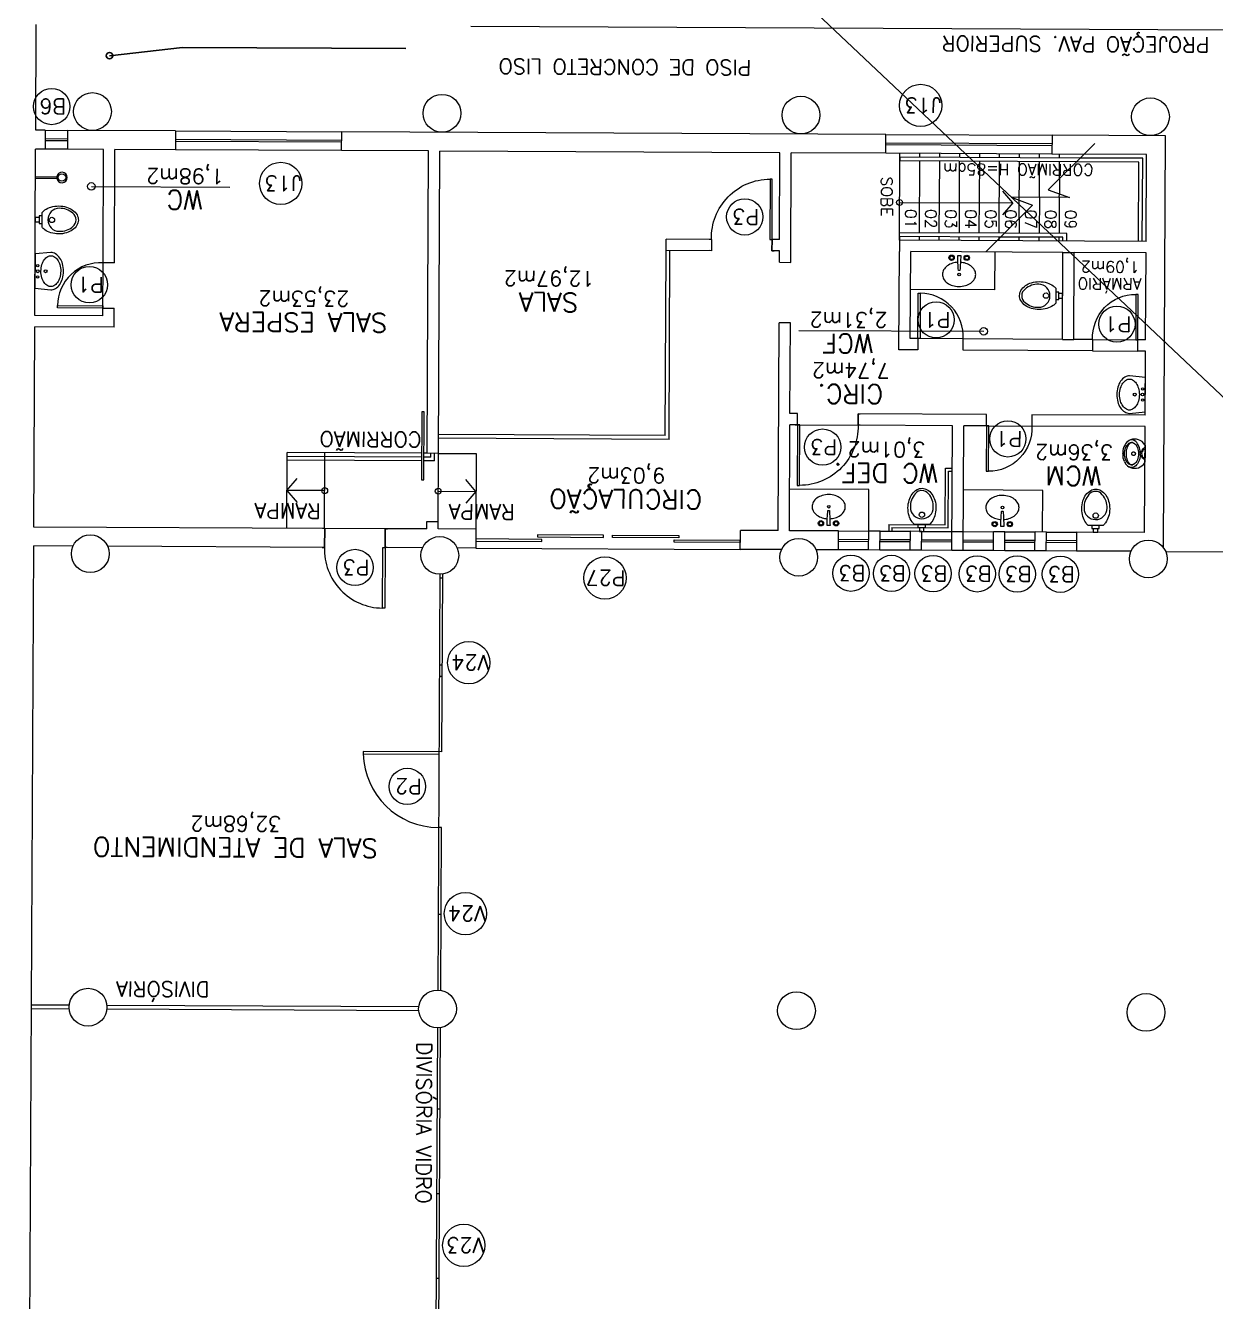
# Model space of a CAD drawing. Extents: x -1057 to 3416, y -340 to 4111.
# Drawn here: x 2287.03 to 2302.78, y -11.53 to 5.35 of the extents above; entities that cross this region are included whole.
import ezdxf
from ezdxf.enums import TextEntityAlignment as Align

# ---------------------------------------------------------------- set-up
doc = ezdxf.new("R2010")
doc.units = 0
doc.header["$LTSCALE"] = 50
for name, pattern in [('CONTINU', [0]), ('DASHDOT', [1, 0.5, -0.25, 0, -0.25]), ('HIDDEN', [9.525, 6.35, -3.175])]:
    doc.linetypes.add(name, pattern=pattern)
doc.layers.add('0.1', color=8, linetype='Continuous', lineweight=13)
doc.layers.add('medir projeto', color=6, linetype='Continuous')
doc.styles.add('80X50', font='romans.shx')
doc.styles.get("Standard").update_dxf_attribs({"font": 'romans.shx'})

# ---------------------------------------------------------------- blocks, each defined once
blk = doc.blocks.new('P80')
for points in [[(0, 0.86), (0, 0.83), (0.15, 0.83), (0.15, 0.86)], [(0, 0), (0, 0.03), (0.15, 0.03), (0.15, 0)]]:
    blk.add_lwpolyline(points)
blk.add_lwpolyline([(-0.8, 0.06), (0, 0.06), (0, 0.03), (-0.8, 0.03)], close=True)
at = {"color": 8}
blk.add_arc((-0.025, 0.056), 0.775, 88.1408, 179.6698, dxfattribs=at)
blk = doc.blocks.new('P80 - parede 25cm')
for points in [[(-0.03, -0.125), (0, -0.125), (0, 0.125), (-0.03, 0.125)], [(0.83, -0.125), (0.8, -0.125), (0.8, 0.125), (0.83, 0.125)]]:
    blk.add_lwpolyline(points)
blk.add_lwpolyline([(0.77, -0.925), (0.77, -0.125), (0.8, -0.125), (0.8, -0.925)], close=True)
at = {"color": 8}
blk.add_arc((0.774, -0.15), 0.775, 178.1408, 269.6698, dxfattribs=at)
blk = doc.blocks.new('P60')
at = {"color": 252}
blk.add_lwpolyline([(-0.6, 0.06), (0, 0.06), (0, 0.03), (-0.6, 0.03)], close=True, dxfattribs=at)
at = {"color": 8}
blk.add_arc((-0.029, 0.06), 0.571, 87.1025, 180, dxfattribs=at)
blk = doc.blocks.new('Chuveiro')
at = {"lineweight": -2}
for p, q in [((-0.28, 0), (-0.301, 0)), ((0, 0), (-0.28, 0)), ((-0.28, -0.02), (-0.301, -0.02)), ((0, -0.02), (-0.28, -0.02))]:
    blk.add_line(p, q, dxfattribs=at)
at = {"color": 8, "lineweight": -2}
blk.add_circle((-0.35, -0.01), 0.05, dxfattribs=at)
at = {"lineweight": -2}
blk.add_arc((-0.35, -0.01), 0.07, 8.2132, 351.7868, dxfattribs=at)
blk = doc.blocks.new('Vaso')
for points in [[(0.03, -0.05), (0.03, 0), (-0.03, 0), (-0.03, -0.05)], [(0.05, -0.09), (0.05, -0.05), (-0.05, -0.05), (-0.05, -0.09)]]:
    blk.add_lwpolyline(points)
for points in [[(0.183, -0.31, -0.071776), (0.168, -0.413, -0.083144), (0.129, -0.494, -0.106699), (0.065, -0.552, -0.132564), (-0.002, -0.57, -0.132564), (-0.069, -0.552, -0.106699), (-0.133, -0.494, -0.083144), (-0.172, -0.413, -0.071776), (-0.187, -0.31, -0.071776), (-0.172, -0.207, -0.083144), (-0.133, -0.126, -0.060171), (-0.1, -0.09), (0.096, -0.09, -0.060171), (0.129, -0.126, -0.083144), (0.168, -0.207, -0.071776)], [(-0.088, -0.497, 0.2474), (0, -0.541, 0.2474), (0.088, -0.497, 0.197858), (0.152, -0.318, 0.418329), (0, -0.168, 0.418329), (-0.152, -0.318, 0.197858)]]:
    blk.add_lwpolyline(points, format="xyb", close=True)
blk.add_circle((-0.002, -0.22), 0.0352)
blk = doc.blocks.new('Cuba-emp')
blk.add_lwpolyline([(0.21, 0.248), (0, 0.227), (0, -0.227), (0.21, -0.248, 0.137816), (0.271, -0.231, 0.107041), (0.329, -0.176, 0.080751), (0.364, -0.099, 0.068643), (0.378, -0.001, 0.068643), (0.364, 0.098, 0.080751), (0.329, 0.174, 0.107041), (0.271, 0.23, 0.115752), (0.21, 0.248)], format="xyb")
blk.add_lwpolyline([(0.21, 0.205, -0.131827), (0.25, 0.194, -0.106633), (0.297, 0.151, -0.083482), (0.328, 0.087, -0.072232), (0.341, 0, -0.072232), (0.328, -0.087, -0.083482), (0.297, -0.151, -0.106633), (0.25, -0.194, -0.131827), (0.21, -0.205, -0.131827), (0.17, -0.194, -0.106633), (0.123, -0.151, -0.083482), (0.092, -0.087, -0.072232), (0.079, 0, -0.072232), (0.092, 0.087, -0.083482), (0.123, 0.151, -0.106633), (0.17, 0.194, -0.131827)], format="xyb", close=True)
for centre, radius in [((0.037, -0.002), 0.0193), ((0.037, -0.002), 0.0193), ((0.036, 0.071), 0.0155), ((0.14, -0.001), 0.0198), ((0.036, -0.076), 0.0155)]:
    blk.add_circle(centre, radius)
blk = doc.blocks.new('Cuba')
blk.add_lwpolyline([(0.001, 0.05), (-0.007, 0.05, -0.389688), (-0.009, 0.052, -0.017234), (-0.019, 0.248, -0.418769), (-0.017, 0.25), (0.001, 0.25), (0.019, 0.25, -0.418769), (0.021, 0.248, -0.017234), (0.011, 0.052, -0.389688), (0.009, 0.05)], format="xyb", close=True)
blk.add_lwpolyline([(-0.016, 0.16, 0.059592), (-0.087, 0.147, 0.084248), (-0.156, 0.113, 0.106469), (-0.205, 0.058, 0.130159), (-0.22, 0, 0.130159), (-0.205, -0.058, 0.106469), (-0.156, -0.113, 0.084248), (-0.087, -0.147, 0.073281), (0, -0.16, 0.073281), (0.087, -0.147, 0.084248), (0.156, -0.113, 0.106469), (0.205, -0.058, 0.130159), (0.22, 0, 0.130159), (0.205, 0.058, 0.106469), (0.156, 0.113, 0.084248), (0.087, 0.147, 0.058268), (0.018, 0.159, 0.073281)], format="xyb")
for centre, radius in [((-0.099, 0.22), 0.035), ((0.101, 0.22), 0.035), ((0, 0), 0.0175)]:
    blk.add_circle(centre, radius)
at = {"color": 8}
for centre, radius in [((-0.099, 0.22), 0.025), ((-0.099, 0.22), 0.024), ((0.101, 0.22), 0.025), ((0.101, 0.22), 0.024)]:
    blk.add_circle(centre, radius, dxfattribs=at)
blk = doc.blocks.new('MIC')
for p, q in [((0, 0), (0, 0.111)), ((0.294, 0.002), (0.294, 0)), ((0, -0.112), (0, 0)), ((0.294, 0), (0.294, -0.002))]:
    blk.add_line(p, q)
for points in [[(0.064, 0.016, -0.100603), (0.082, 0.1, -0.114611), (0.123, 0.161, -0.309836), (0.21, 0.175, -0.309836)], [(0, 0.053, -0.473116), (0.005, 0.056), (0.025, 0.051, -0.362542), (0.031, 0.043), (0.033, 0.028, 0.564769), (0.039, 0.023)], [(0.002, 0.08), (0.034, 0.057, -0.1805), (0.041, 0.045), (0.043, 0.032, 0.35029), (0.049, 0.026, -0.252034), (0.063, 0.019)], [(0.161, -0.146), (0.165, -0.147, 0.189039), (0.197, -0.145, 0.189014), (0.26, -0.08, 0.116802), (0.275, 0, 0.116802), (0.26, 0.08, 0.189014), (0.197, 0.145, 0.189039), (0.165, 0.147), (0.161, 0.146)], [(0, -0.053, 0.473116), (0.005, -0.056), (0.025, -0.052, 0.362542), (0.031, -0.043), (0.033, -0.029, -0.564769), (0.039, -0.023)], [(0.002, -0.081), (0.034, -0.057, 0.1805), (0.041, -0.046), (0.043, -0.032, -0.35029), (0.049, -0.026, 0.252034), (0.063, -0.02)], [(0.064, -0.016, 0.100603), (0.082, -0.1, 0.114611), (0.123, -0.161, 0.309836), (0.21, -0.175, 0.309836)]]:
    blk.add_lwpolyline(points, format="xyb")
blk.add_lwpolyline([(0.247, 0), (0.247, -0.008, -0.102017), (0.231, -0.09, -0.100634), (0.2, -0.137, -0.31043), (0.159, -0.144, -0.029837), (0.153, -0.143, -0.193887), (0.101, -0.08, -0.096635), (0.085, 0, -0.096635), (0.101, 0.08, -0.193887), (0.153, 0.142, -0.029837), (0.159, 0.144, -0.31043), (0.2, 0.137, -0.100634), (0.231, 0.09, -0.102017), (0.247, 0.008)], format="xyb", close=True)
blk.add_circle((0.046, 0), 0.0075)
at = {"linetype": 'DASHDOT'}
blk.add_circle((0.152, 0), 0.024, dxfattribs=at)
for centre, radius, start, end in [((0.138, 0.032), 0.161, 69.9635, 146.7254), ((0.139, 0.048), 0.146, 35.2589, 68.1534), ((0.014, 0.111), 0.0142, 142.0649, 179.055), ((0.046, 0), 0.024, 251.9674, 108.0326), ((0.035, -0.011), 0.264, 26.2626, 32.6613), ((-0.029, -0.043), 0.336, 21.0674, 26.2626), ((0.16, 0.03), 0.134, 1.8451, 21.0674), ((-0.722, 0.002), 1.016, 360, 1.8451), ((0.014, -0.111), 0.0142, 180.945, 217.9351), ((0.138, -0.032), 0.161, 213.2746, 290.0365), ((0.139, -0.048), 0.146, 291.8466, 324.7411), ((0.035, 0.011), 0.264, 327.3387, 333.7374), ((-0.029, 0.043), 0.336, 333.7374, 338.9326), ((0.16, -0.03), 0.134, 338.9326, 358.1549), ((-0.722, -0.002), 1.016, 358.1549, 360)]:
    blk.add_arc(centre, radius, start, end)
blk = doc.blocks.new('ÁREA')
for p in [(0.00005, 0.00376), (0, 0)]:
    blk.add_attdef('COMPARTIMENTO', text='', height=0.0025).set_placement(p, align=Align.CENTER)
at = {"color": 1}
for p in [(-0.00005, -0.00376), (-0.0001, -0.00752)]:
    blk.add_attdef('ÁREA', text='', height=0.002, dxfattribs=at).set_placement(p, align=Align.CENTER)

msp = doc.modelspace()

# ---------------------------------------------------------------- linework, layer by layer
at = {"layer": '0.1', "color": 7}
for p, q in [((2287.166, 3.966), (2287.173, 5.366)), ((2287.292, 3.966), (2287.166, 3.966)), ((2287.292, 3.966), (2287.291, 3.716)), ((2287.591, 3.714), (2287.592, 3.964)), ((2289.016, 3.957), (2287.592, 3.964)), ((2289.016, 3.957), (2289.014, 3.707)), ((2291.214, 3.696), (2291.216, 3.946)), ((2298.416, 3.911), (2291.216, 3.946)), ((2298.414, 3.661), (2298.416, 3.911)), ((2300.615, 3.9), (2300.614, 3.65)), ((2302.115, 3.893), (2300.615, 3.9)), ((2302.089, -1.557), (2302.115, 3.893)), ((2287.154, 1.516), (2287.164, 3.716)), ((2287.291, 3.716), (2287.164, 3.716)), ((2288.064, 3.712), (2287.591, 3.714)), ((2288.057, 2.212), (2288.064, 3.712)), ((2288.207, 2.211), (2288.214, 3.711)), ((2289.014, 3.707), (2288.214, 3.711)), ((2292.364, 3.691), (2291.214, 3.696)), ((2292.345, -0.309), (2292.364, 3.691)), ((2292.495, -0.31), (2292.514, 3.69)), ((2297.014, 3.668), (2292.514, 3.69)), ((2297.009, 2.518), (2297.014, 3.668)), ((2297.157, 2.217), (2297.164, 3.667)), ((2298.414, 3.661), (2297.164, 3.667)), ((2301.864, 3.644), (2300.614, 3.65)), ((2301.859, 2.494), (2301.864, 3.644)), ((2295.508, 2.375), (2295.509, 2.525)), ((2296.108, 2.372), (2295.508, 2.375)), ((2296.109, 2.522), (2295.509, 2.525)), ((2296.109, 2.522), (2296.108, 2.372)), ((2296.908, 2.368), (2296.909, 2.518)), ((2297.008, 2.368), (2296.908, 2.368)), ((2297.009, 2.518), (2296.909, 2.518)), ((2297.007, 2.218), (2297.008, 2.368)), ((2301.859, 2.494), (2298.594, 2.51)), ((2288.207, 2.211), (2288.057, 2.212)), ((2297.007, 2.218), (2297.157, 2.217)), ((2298.587, 1.06), (2298.594, 2.36)), ((2298.738, 1.209), (2298.744, 2.359)), ((2300.758, 2.349), (2298.744, 2.359)), ((2300.752, 1.199), (2300.758, 2.349)), ((2300.902, 1.199), (2300.908, 2.349)), ((2301.858, 2.344), (2300.908, 2.349)), ((2301.852, 1.194), (2301.858, 2.344)), ((2288.054, 1.512), (2288.054, 1.612)), ((2288.054, 1.612), (2288.204, 1.611)), ((2288.203, 1.361), (2288.204, 1.611)), ((2287.14, -1.284), (2287.153, 1.366)), ((2288.203, 1.361), (2287.153, 1.366)), ((2288.054, 1.512), (2287.154, 1.516)), ((2296.99, -1.332), (2297.003, 1.418)), ((2297.153, 1.417), (2297.003, 1.418)), ((2297.147, 0.217), (2297.153, 1.417)), ((2298.838, 1.209), (2298.738, 1.209)), ((2298.838, 1.209), (2298.837, 1.059)), ((2299.437, 1.056), (2299.438, 1.206)), ((2300.752, 1.199), (2299.438, 1.206)), ((2301.152, 1.197), (2300.902, 1.199)), ((2301.152, 1.197), (2301.151, 1.047)), ((2301.751, 1.044), (2301.752, 1.194)), ((2301.852, 1.194), (2301.752, 1.194)), ((2298.837, 1.059), (2298.587, 1.06)), ((2301.151, 1.047), (2299.437, 1.056)), ((2301.851, 1.044), (2301.751, 1.044)), ((2301.847, 0.194), (2301.851, 1.044)), ((2297.247, 0.217), (2297.147, 0.217)), ((2297.247, 0.067), (2297.247, 0.217)), ((2299.747, 0.204), (2298.047, 0.213)), ((2298.047, 0.213), (2298.047, 0.063)), ((2299.747, 0.054), (2299.747, 0.204)), ((2300.347, 0.201), (2300.346, 0.051)), ((2301.847, 0.194), (2300.347, 0.201)), ((2297.14, -1.333), (2297.147, 0.067)), ((2297.247, 0.067), (2297.147, 0.067)), ((2299.297, 0.056), (2298.047, 0.063)), ((2299.288, -1.594), (2299.297, 0.056)), ((2299.438, -1.594), (2299.447, 0.056)), ((2299.747, 0.054), (2299.447, 0.056)), ((2301.846, 0.044), (2300.346, 0.051)), ((2301.84, -1.356), (2301.846, 0.044)), ((2292.495, -0.31), (2292.345, -0.309)), ((2290.99, -1.303), (2287.14, -1.284)), ((2290.99, -1.303), (2290.988, -1.553)), ((2291.79, -1.307), (2291.788, -1.557)), ((2292.34, -1.309), (2291.79, -1.307)), ((2292.34, -1.309), (2292.34, -1.209)), ((2292.34, -1.209), (2292.49, -1.21)), ((2292.49, -1.31), (2292.49, -1.21)), ((2292.99, -1.312), (2292.49, -1.31)), ((2292.99, -1.312), (2292.988, -1.562)), ((2296.488, -1.58), (2296.49, -1.33)), ((2296.99, -1.332), (2296.49, -1.33)), ((2297.79, -1.336), (2297.14, -1.333)), ((2297.788, -1.586), (2297.79, -1.336)), ((2298.188, -1.588), (2298.19, -1.338)), ((2298.34, -1.339), (2298.19, -1.338)), ((2298.338, -1.589), (2298.34, -1.339)), ((2298.738, -1.591), (2298.74, -1.341)), ((2298.89, -1.342), (2298.74, -1.341)), ((2298.888, -1.592), (2298.89, -1.342)), ((2299.29, -1.344), (2299.44, -1.344)), ((2299.838, -1.596), (2299.84, -1.346)), ((2299.99, -1.347), (2299.84, -1.346)), ((2299.988, -1.597), (2299.99, -1.347)), ((2300.388, -1.599), (2300.39, -1.349)), ((2300.54, -1.35), (2300.39, -1.349)), ((2300.538, -1.6), (2300.54, -1.35)), ((2300.94, -1.352), (2300.938, -1.602)), ((2301.84, -1.356), (2300.94, -1.352)), ((2287.079, -13.633), (2287.139, -1.534)), ((2287.659, -1.536), (2287.139, -1.534)), ((2290.988, -1.553), (2288.118, -1.538)), ((2292.284, -1.559), (2291.788, -1.557)), ((2292.988, -1.562), (2292.743, -1.561)), ((2297.034, -1.582), (2296.488, -1.58)), ((2297.788, -1.586), (2297.493, -1.585)), ((2298.338, -1.589), (2298.188, -1.588)), ((2298.888, -1.592), (2298.738, -1.591)), ((2299.438, -1.594), (2299.288, -1.594)), ((2299.988, -1.597), (2299.838, -1.596)), ((2300.538, -1.6), (2300.388, -1.599)), ((2301.659, -1.605), (2300.938, -1.602))]:
    msp.add_line(p, q, dxfattribs=at)
at = {"layer": '0.1', "color": 8, "linetype": 'DASHDOT', "ltscale": 0.4}
msp.add_line((2302.922, 5.289), (2290.273, 5.351), dxfattribs=at)
at = {"layer": '0.1', "color": 8, "linetype": 'CONTINU', "lineweight": -2}
for p, q in [((2289.108, 5.06), (2288.142, 4.952)), ((2292.064, 5.045), (2289.108, 5.06))]:
    msp.add_line(p, q, dxfattribs=at)
at = {"layer": '0.1', "color": 8}
for p, q in [((2287.292, 3.966), (2287.592, 3.964)), ((2289.016, 3.957), (2291.216, 3.946)), ((2298.416, 3.911), (2300.615, 3.9)), ((2287.291, 3.856), (2287.591, 3.854)), ((2287.591, 3.824), (2287.291, 3.826)), ((2287.591, 3.714), (2287.291, 3.716)), ((2289.015, 3.847), (2291.215, 3.836)), ((2291.215, 3.806), (2289.015, 3.817)), ((2298.415, 3.801), (2300.615, 3.79)), ((2300.615, 3.76), (2298.415, 3.771)), ((2291.214, 3.696), (2289.014, 3.707)), ((2300.614, 3.65), (2298.414, 3.661)), ((2298.6, 3.61), (2298.599, 3.56)), ((2300.939, 3.548), (2298.599, 3.56)), ((2300.989, 3.598), (2298.6, 3.61)), ((2300.097, 3.003), (2299.963, 3.161)), ((2298.597, 3.01), (2300.097, 3.003)), ((2300.097, 3.003), (2299.961, 2.846)), ((2298.595, 2.56), (2298.594, 2.36)), ((2299.984, 2.603), (2298.595, 2.61)), ((2299.934, 2.553), (2298.595, 2.56)), ((2295.496, -0.075), (2295.508, 2.375)), ((2295.546, -0.125), (2295.558, 2.375)), ((2288.054, 1.612), (2288.057, 2.212)), ((2299.858, 2.354), (2299.855, 1.854)), ((2300.758, 2.349), (2300.908, 2.349)), ((2299.855, 1.854), (2298.741, 1.859)), ((2299.438, 1.206), (2298.838, 1.209)), ((2300.752, 1.199), (2300.902, 1.199)), ((2301.152, 1.197), (2301.752, 1.194)), ((2297.247, 0.067), (2298.047, 0.063)), ((2299.747, 0.054), (2300.346, 0.051)), ((2295.496, -0.075), (2292.496, -0.06)), ((2295.546, -0.125), (2292.496, -0.11)), ((2290.488, -1.3), (2290.493, -0.3)), ((2292.275, -0.309), (2290.493, -0.3)), ((2290.988, -1.303), (2290.993, -0.303)), ((2292.345, -0.309), (2292.305, -0.309)), ((2292.394, -0.36), (2292.395, -0.31)), ((2292.444, -0.41), (2292.445, -0.31)), ((2292.49, -1.21), (2292.495, -0.31)), ((2292.495, -0.31), (2292.995, -0.312)), ((2292.995, -0.312), (2292.99, -1.312)), ((2292.274, -0.409), (2290.492, -0.4)), ((2292.274, -0.359), (2290.493, -0.35)), ((2292.394, -0.36), (2292.304, -0.359)), ((2292.444, -0.41), (2292.304, -0.409)), ((2299.2, -1.253), (2299.204, -0.505)), ((2299.204, -0.505), (2299.294, -0.506)), ((2290.49, -0.8), (2290.626, -0.643)), ((2292.992, -0.812), (2292.858, -0.654)), ((2299.24, -1.293), (2299.244, -0.545)), ((2299.244, -0.545), (2299.294, -0.546)), ((2290.99, -0.803), (2290.49, -0.8)), ((2290.49, -0.8), (2290.624, -0.958)), ((2292.492, -0.81), (2292.992, -0.812)), ((2292.992, -0.812), (2292.857, -0.969)), ((2298.192, -0.788), (2297.142, -0.783)), ((2298.19, -1.338), (2298.192, -0.788)), ((2300.492, -0.799), (2299.442, -0.794)), ((2300.49, -1.349), (2300.492, -0.799)), ((2291.79, -1.307), (2290.99, -1.303)), ((2297.79, -1.336), (2298.19, -1.338)), ((2298.34, -1.339), (2298.74, -1.341)), ((2298.456, -1.249), (2298.455, -1.339)), ((2298.456, -1.249), (2299.2, -1.253)), ((2298.495, -1.29), (2299.24, -1.293)), ((2298.495, -1.29), (2298.495, -1.34)), ((2298.89, -1.342), (2299.29, -1.344)), ((2299.44, -1.344), (2299.84, -1.346)), ((2299.99, -1.347), (2300.39, -1.349)), ((2300.54, -1.35), (2300.94, -1.352)), ((2297.789, -1.446), (2298.189, -1.448)), ((2298.189, -1.478), (2297.789, -1.476)), ((2298.339, -1.449), (2298.739, -1.451)), ((2298.739, -1.481), (2298.339, -1.479)), ((2298.889, -1.452), (2299.289, -1.454)), ((2299.289, -1.484), (2298.889, -1.482)), ((2299.439, -1.454), (2299.839, -1.456)), ((2299.839, -1.486), (2299.439, -1.484)), ((2299.989, -1.457), (2300.389, -1.459)), ((2300.389, -1.489), (2299.989, -1.487)), ((2300.539, -1.46), (2300.939, -1.462)), ((2300.939, -1.492), (2300.539, -1.49)), ((2292.988, -1.562), (2296.488, -1.58)), ((2298.188, -1.588), (2297.788, -1.586)), ((2298.738, -1.591), (2298.338, -1.589)), ((2299.288, -1.594), (2298.888, -1.592)), ((2299.838, -1.596), (2299.438, -1.594)), ((2300.388, -1.599), (2299.988, -1.597)), ((2300.938, -1.602), (2300.538, -1.6)), ((2292.512, -1.91), (2292.485, -7.41)), ((2292.551, -1.96), (2292.511, -1.96)), ((2292.525, -7.413), (2292.535, -5.26)), ((2287.61, -7.661), (2287.108, -7.659)), ((2287.61, -7.611), (2287.109, -7.609)), ((2292.235, -7.634), (2288.107, -7.613)), ((2292.235, -7.684), (2288.107, -7.663)), ((2292.482, -7.91), (2292.455, -13.41)), ((2292.495, -13.413), (2292.522, -7.907))]:
    msp.add_line(p, q, dxfattribs=at)
at = {"layer": '0.1', "color": 8, "linetype": 'CONTINU'}
for p, q in [((2298.594, 2.51), (2298.6, 3.66)), ((2298.859, 2.609), (2298.864, 3.559)), ((2298.864, 3.609), (2298.864, 3.659)), ((2299.123, 2.607), (2299.128, 3.557)), ((2299.128, 3.607), (2299.129, 3.657)), ((2299.388, 2.606), (2299.392, 3.556)), ((2299.393, 3.606), (2299.393, 3.656)), ((2299.652, 2.605), (2299.657, 3.555)), ((2299.657, 3.605), (2299.657, 3.655)), ((2299.916, 2.603), (2299.921, 3.553)), ((2299.921, 3.603), (2299.921, 3.653)), ((2300.181, 2.799), (2300.185, 3.552)), ((2300.185, 3.602), (2300.186, 3.652)), ((2300.447, 3.076), (2300.449, 3.551)), ((2300.45, 3.601), (2300.45, 3.651)), ((2300.713, 3.325), (2300.714, 3.549)), ((2300.714, 3.599), (2300.714, 3.649)), ((2287.902, 3.223), (2289.733, 3.214)), ((2300.711, 3.075), (2300.712, 3.124)), ((2298.859, 2.509), (2298.859, 2.559)), ((2299.123, 2.507), (2299.123, 2.557)), ((2299.387, 2.506), (2299.387, 2.556)), ((2299.651, 2.505), (2299.652, 2.555)), ((2299.916, 2.503), (2299.916, 2.553)), ((2300.18, 2.502), (2300.18, 2.552)), ((2300.444, 2.501), (2300.445, 2.551)), ((2300.709, 2.5), (2300.709, 2.55)), ((2297.263, 1.317), (2299.71, 1.305)), ((2302.117, -1.607), (2303.088, -1.612))]:
    msp.add_line(p, q, dxfattribs=at)
at = {"layer": '0.1', "color": 8, "linetype": 'DASHDOT', "ltscale": 0.2}
for p, q in [((2301.764, 3.544), (2300.939, 3.548)), ((2301.814, 3.594), (2300.989, 3.598)), ((2301.809, 2.494), (2301.814, 3.594)), ((2301.759, 2.494), (2301.764, 3.544)), ((2300.713, 3.325), (2300.712, 3.124)), ((2300.447, 3.076), (2300.445, 2.601)), ((2300.711, 3.075), (2300.709, 2.6)), ((2300.181, 2.799), (2300.18, 2.602)), ((2300.759, 2.549), (2299.934, 2.553)), ((2300.809, 2.599), (2299.984, 2.603)), ((2300.759, 2.499), (2300.759, 2.549)), ((2300.809, 2.499), (2300.809, 2.599))]:
    msp.add_line(p, q, dxfattribs=at)
at = {"layer": '0.1', "color": 8, "linetype": 'HIDDEN', "ltscale": 0.02}
msp.add_line((2301.151, 1.047), (2301.751, 1.044), dxfattribs=at)
at = {"layer": '0.1', "color": 8}
for points in [[(2301.181, 3.788), (2300.565, 3.179), (2300.847, 3.074), (2300.075, 3.078), (2300.358, 2.973), (2299.742, 2.363)], [(2292.54, -4.26), (2292.552, -1.907)], [(2292.546, -3.11), (2292.506, -3.11)], [(2292.54, -4.26), (2291.5, -4.255), (2291.5, -4.285), (2292.5, -4.29)], [(2292.535, -5.26), (2292.495, -5.26)], [(2292.53, -6.41), (2292.49, -6.41)], [(2292.477, -8.98), (2292.517, -8.98)], [(2292.471, -10.1), (2292.511, -10.1)], [(2292.466, -11.22), (2292.506, -11.22)]]:
    msp.add_lwpolyline(points, dxfattribs=at)
for points in [[(2292.307, 0.241), (2292.277, 0.241), (2292.273, -0.659), (2292.303, -0.659)], [(2293.864, -1.447), (2292.989, -1.442), (2292.989, -1.472), (2293.864, -1.477)], [(2294.679, -1.391), (2293.804, -1.386), (2293.804, -1.416), (2294.679, -1.421)], [(2295.674, -1.426), (2294.799, -1.421), (2294.799, -1.391), (2295.674, -1.396)], [(2296.489, -1.49), (2295.614, -1.485), (2295.614, -1.455), (2296.489, -1.46)]]:
    msp.add_lwpolyline(points, close=True, dxfattribs=at)
at = {"layer": '0.1', "color": 8, "linetype": 'CONTINU', "lineweight": -2}
msp.add_circle((2288.142, 4.952), 0.0423, dxfattribs=at)
at = {"layer": '0.1', "color": 8}
for centre, radius in [((2298.876, 4.294), 0.28), ((2287.377, 4.279), 0.24), ((2290.409, 3.262), 0.28), ((2296.548, 2.819), 0.24), ((2298.597, 3.01), 0.0387), ((2287.876, 1.922), 0.24), ((2299.081, 1.457), 0.24), ((2301.473, 1.4), 0.24), ((2297.579, -0.227), 0.24), ((2300.03, -0.118), 0.24), ((2290.99, -0.803), 0.0387), ((2292.492, -0.81), 0.0387), ((2291.391, -1.819), 0.24), ((2294.699, -1.958), 0.28), ((2297.954, -1.895), 0.24), ((2298.49, -1.898), 0.24), ((2299.04, -1.901), 0.24), ((2299.625, -1.904), 0.24), ((2300.154, -1.906), 0.24), ((2300.725, -1.909), 0.24), ((2292.897, -3.079), 0.28), ((2292.083, -4.716), 0.24), ((2292.852, -6.399), 0.28), ((2292.83, -10.788), 0.28)]:
    msp.add_circle(centre, radius, dxfattribs=at)
at = {"layer": '0.1', "color": 7}
for centre in [(2287.917, 4.213), (2292.542, 4.19), (2297.292, 4.166), (2301.917, 4.144), (2287.888, -1.637), (2292.513, -1.66), (2297.263, -1.684), (2301.888, -1.706), (2287.858, -7.637), (2292.483, -7.66), (2297.233, -7.683), (2301.858, -7.706)]:
    msp.add_circle(centre, 0.25, dxfattribs=at)
at = {"layer": '0.1', "color": 8, "linetype": 'CONTINU'}
for centre in [(2287.902, 3.223), (2299.71, 1.305)]:
    msp.add_circle(centre, 0.0498, dxfattribs=at)
at = {"layer": '0.1', "color": 8}
for start, end in [(87.425, 89.7175), (181.4366, 269.7175)]:
    msp.add_arc((2292.5, -4.26), 1, start, end, dxfattribs=at)
at = {"layer": 'medir projeto', "color": 5, "linetype": 'CONTINU', "lineweight": -2}
msp.add_line((2205.005, 92.863), (2424.251, -114.182), dxfattribs=at)

# ---------------------------------------------------------------- block references
at = {"layer": '0.1', "color": 8}
for name, p, rotation in [('Chuveiro', (2287.163, 3.332), 179.7174815060635), ('Vaso', (2287.16, 2.782), 89.71748150606336), ('Cuba-emp', (2287.156, 2.102), 359.7174815060635), ('P60', (2288.054, 1.582), 359.7174815060635), ('Cuba', (2299.384, 2.058), 359.7174815060635), ('Vaso', (2300.755, 1.774), 269.7174815060636), ('P60', (2298.808, 1.209), 269.7174815060636), ('Cuba-emp', (2301.849, 0.467), 179.7174815060635), ('MIC', (2301.845, -0.315), 179.7174815060635), ('Vaso', (2298.89, -1.342), 179.7174815060635), ('Vaso', (2301.189, -1.353), 179.7174815060635), ('Cuba', (2297.659, -1.015), 179.7174815060635), ('Cuba', (2299.958, -1.026), 179.7174815060635)]:
    msp.add_blockref(name, p, dxfattribs=dict(at, rotation=rotation))
ref = msp.add_blockref('ÁREA', (2289.137, 3.169), dxfattribs=dict(at, xscale=133.3333333333334, yscale=133.3333333333334, zscale=133.3333333333334, rotation=179.7174815060635))
ref.add_attrib('COMPARTIMENTO', 'WC', dxfattribs={"layer": '0', "color": 3, "height": 0.25, "rotation": 179.7175}).set_placement((2289.137, 3.169), align=Align.CENTER)
ref.add_attrib('ÁREA', '1,98m2', dxfattribs={"layer": '0', "color": 1, "height": 0.2, "rotation": 179.7175}).set_placement((2289.145, 3.457), align=Align.CENTER)
at = {"layer": '0.1', "color": 8, "xscale": -1}
for name, p, rotation in [('P80', (2296.939, 2.518), 89.7174815060634), ('P60', (2301.782, 1.194), 89.7174815060634), ('P80', (2297.217, 0.067), 269.7174815060636), ('P60', (2299.717, 0.054), 269.7174815060636)]:
    msp.add_blockref(name, p, dxfattribs=dict(at, rotation=rotation))
at = {"layer": '0.1', "color": 8}
ref = msp.add_blockref('ÁREA', (2301.377, 1.944), dxfattribs=dict(at, xscale=133.3333333333334, yscale=133.3333333333334, zscale=133.3333333333334, rotation=179.7174815060635))
ref.add_attrib('COMPARTIMENTO', 'ARMÁRIO', dxfattribs={"layer": '0', "color": 1, "height": 0.15, "rotation": 179.7175}).set_placement((2301.377, 2.009), align=Align.CENTER)
ref.add_attrib('ÁREA', '1,09m2', dxfattribs={"layer": '0', "color": 1, "height": 0.15, "rotation": 179.7175}).set_placement((2301.385, 2.232), align=Align.CENTER)
ref = msp.add_blockref('ÁREA', (2293.953, 1.816), dxfattribs=dict(at, xscale=133.3333333333334, yscale=133.3333333333334, zscale=133.3333333333334, rotation=179.7174815060635))
ref.add_attrib('COMPARTIMENTO', 'SALA', dxfattribs={"layer": '0', "color": 3, "height": 0.25, "rotation": 179.7175}).set_placement((2293.953, 1.816), align=Align.CENTER)
ref.add_attrib('ÁREA', '12,97m2', dxfattribs={"layer": '0', "color": 1, "height": 0.2, "rotation": 179.7175}).set_placement((2293.961, 2.104), align=Align.CENTER)
ref = msp.add_blockref('ÁREA', (2290.708, 1.55), dxfattribs=dict(at, xscale=133.3333333333334, yscale=133.3333333333334, zscale=133.3333333333334, rotation=179.7174815060635))
ref.add_attrib('COMPARTIMENTO', 'SALA ESPERA', dxfattribs={"layer": '0', "color": 3, "height": 0.25, "rotation": 179.7175}).set_placement((2290.708, 1.55), align=Align.CENTER)
ref.add_attrib('ÁREA', '23,53m2', dxfattribs={"layer": '0', "color": 1, "height": 0.2, "rotation": 179.7175}).set_placement((2290.716, 1.838), align=Align.CENTER)
ref = msp.add_blockref('ÁREA', (2297.915, 1.269), dxfattribs=dict(at, xscale=133.3333333333334, yscale=133.3333333333334, zscale=133.3333333333334, rotation=179.7174815060635))
ref.add_attrib('COMPARTIMENTO', 'WCF', dxfattribs={"layer": '0', "color": 3, "height": 0.25, "rotation": 179.7175}).set_placement((2297.915, 1.269), align=Align.CENTER)
ref.add_attrib('ÁREA', '2,31m2', dxfattribs={"layer": '0', "color": 1, "height": 0.2, "rotation": 179.7175}).set_placement((2297.923, 1.556), align=Align.CENTER)
ref = msp.add_blockref('ÁREA', (2297.946, 0.601), dxfattribs=dict(at, xscale=133.3333333333334, yscale=133.3333333333334, zscale=133.3333333333334, rotation=179.7174815060635))
ref.add_attrib('COMPARTIMENTO', 'CIRC.', dxfattribs={"layer": '0', "color": 3, "height": 0.25, "rotation": 179.7175}).set_placement((2297.946, 0.601), align=Align.CENTER)
ref.add_attrib('ÁREA', '7,74m2', dxfattribs={"layer": '0', "color": 1, "height": 0.2, "rotation": 179.7175}).set_placement((2297.954, 0.888), align=Align.CENTER)
ref = msp.add_blockref('ÁREA', (2298.418, -0.447), dxfattribs=dict(at, xscale=133.3333333333334, yscale=133.3333333333334, zscale=133.3333333333334, rotation=179.7174815060635))
ref.add_attrib('COMPARTIMENTO', 'WC DEF.', dxfattribs={"layer": '0', "color": 3, "height": 0.25, "rotation": 179.7175}).set_placement((2298.418, -0.447), align=Align.CENTER)
ref.add_attrib('ÁREA', '3,01m2', dxfattribs={"layer": '0', "color": 1, "height": 0.2, "rotation": 179.7175}).set_placement((2298.426, -0.159), align=Align.CENTER)
ref = msp.add_blockref('ÁREA', (2300.9, -0.483), dxfattribs=dict(at, xscale=133.3333333333334, yscale=133.3333333333334, zscale=133.3333333333334, rotation=179.7174815060635))
ref.add_attrib('COMPARTIMENTO', 'WCM', dxfattribs={"layer": '0', "color": 3, "height": 0.25, "rotation": 179.7175}).set_placement((2300.9, -0.483), align=Align.CENTER)
ref.add_attrib('ÁREA', '3,36m2', dxfattribs={"layer": '0', "color": 1, "height": 0.2, "rotation": 179.7175}).set_placement((2300.908, -0.195), align=Align.CENTER)
ref = msp.add_blockref('ÁREA', (2294.973, -0.791), dxfattribs=dict(at, xscale=133.3333333333334, yscale=133.3333333333334, zscale=133.3333333333334, rotation=179.7174815060635))
ref.add_attrib('COMPARTIMENTO', 'CIRCULAÇÃO', dxfattribs={"layer": '0', "color": 3, "height": 0.25, "rotation": 179.7175}).set_placement((2294.973, -0.791), align=Align.CENTER)
ref.add_attrib('ÁREA', '9,03m2', dxfattribs={"layer": '0', "color": 1, "height": 0.2, "rotation": 179.7175}).set_placement((2294.981, -0.503), align=Align.CENTER)
at = {"layer": '0.1', "color": 7, "rotation": 359.7174815060635}
msp.add_blockref('P80 - parede 25cm', (2290.989, -1.428), dxfattribs=at)
at = {"layer": '0.1', "color": 8}
ref = msp.add_blockref('ÁREA', (2289.807, -5.399), dxfattribs=dict(at, xscale=133.3333333333334, yscale=133.3333333333334, zscale=133.3333333333334, rotation=179.7174815060635))
ref.add_attrib('COMPARTIMENTO', 'SALA DE ATENDIMENTO', dxfattribs={"layer": '0', "color": 3, "height": 0.25, "rotation": 179.7175}).set_placement((2289.807, -5.399), align=Align.CENTER)
ref.add_attrib('ÁREA', '32,68m2', dxfattribs={"layer": '0', "color": 1, "height": 0.2, "rotation": 179.7175}).set_placement((2289.816, -5.111), align=Align.CENTER)

# ---------------------------------------------------------------- texts
at = {"layer": '0.1', "color": 7}
for s, rotation, p in [('PROJEÇÃO PAV. SUPERIOR', 179.7175, (2302.697, 5.197)), ('PISO DE CONCRETO LISO', 179.7175, (2296.635, 4.894)), ('J13', 179.7175, (2299.147, 4.394)), ('B6', 179.7175, (2287.568, 4.38)), ('J13', 179.7175, (2290.68, 3.362)), ('P3', 179.7175, (2296.739, 2.92)), ('P1', 179.7175, (2288.067, 2.023)), ('P1', 179.7175, (2299.272, 1.558)), ('P1', 179.7175, (2301.664, 1.5)), ('CORRIMÃO', 179.7175, (2292.269, -0.027)), ('P3', 179.7175, (2297.77, -0.126)), ('P1', 179.7175, (2300.221, -0.017)), ('RAMPA', 179.7175, (2290.937, -0.972)), ('RAMPA', 179.7175, (2293.505, -0.984)), ('P3', 179.7175, (2291.582, -1.719)), ('P27', 179.7175, (2294.971, -1.858)), ('B3', 179.7175, (2298.145, -1.795)), ('B3', 179.7175, (2298.681, -1.798)), ('B3', 179.7175, (2299.231, -1.8)), ('B3', 179.7175, (2299.816, -1.803)), ('B3', 179.7175, (2300.345, -1.806)), ('B3', 179.7175, (2300.916, -1.809)), ('V24', 179.7175, (2293.168, -2.978)), ('P2', 179.7175, (2292.275, -4.615)), ('V24', 179.7175, (2293.123, -6.299)), ('DIVISÓRIA', 179.7175, (2289.464, -7.301)), ('DIVISÓRIA VIDRO', 269.7175, (2292.208, -8.096)), ('V23', 179.7175, (2293.101, -10.688))]:
    msp.add_text(s, height=0.2, rotation=rotation, dxfattribs=at).set_placement(p)
at = {"layer": '0.1', "color": 7, "style": '80X50'}
for s, rotation, p in [('CORRIMÃO H=85cm', 179.7175, (2301.163, 3.516)), ('SOBE', 269.7175, (2298.354, 3.352)), ('01', 269.7175, (2298.672, 2.923)), ('02', 269.7175, (2298.937, 2.922)), ('03', 269.7175, (2299.201, 2.921)), ('04', 269.7175, (2299.465, 2.919)), ('05', 269.7175, (2299.73, 2.918)), ('06', 269.7175, (2299.994, 2.917)), ('07', 269.7175, (2300.258, 2.916)), ('08', 269.7175, (2300.522, 2.914)), ('09', 269.7175, (2300.787, 2.913))]:
    msp.add_text(s, height=0.15, rotation=rotation, dxfattribs=at).set_placement(p)

doc.saveas('drawing.dxf')
